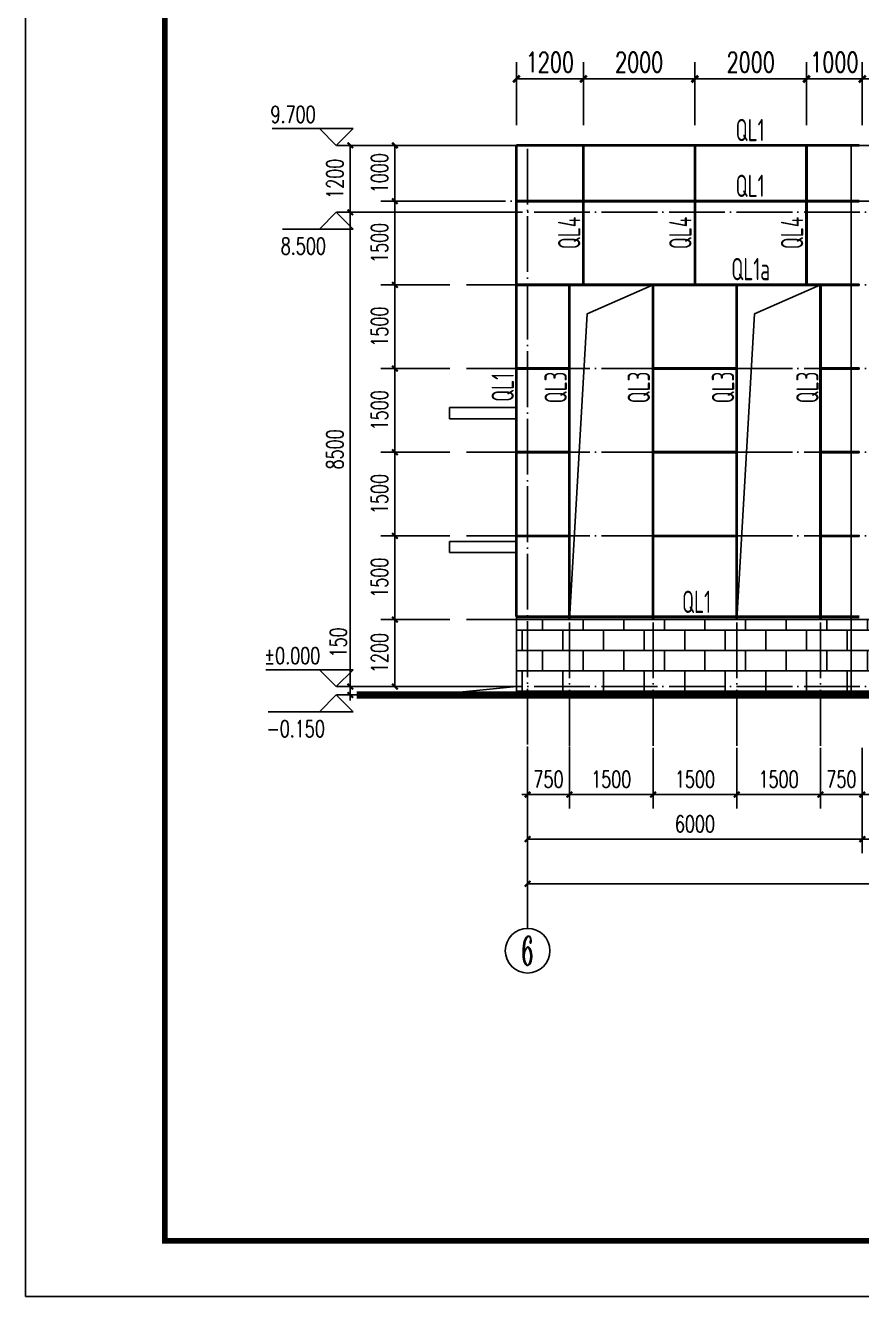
# Model space of a CAD drawing. Extents: x 14207793 to 14719554, y -1675802 to -1228715.
# Drawn here: x 14207793 to 14222781, y -1568890 to -1546108 of the extents above; entities that cross this region are included whole.
import ezdxf
from ezdxf.enums import TextEntityAlignment as Align

# ---------------------------------------------------------------- set-up
doc = ezdxf.new("R2010")
doc.units = 0
doc.header["$LTSCALE"] = 500
doc.header["$MEASUREMENT"] = 0
doc.linetypes.add('DOTE', pattern=[2.42, 2, -0.2, 0.02, -0.2])
doc.layers.get('0').update_dxf_attribs({"linetype": 'CONTINUOUS'})
doc.layers.get('DEFPOINTS').update_dxf_attribs({"color": 140, "linetype": 'CONTINUOUS'})
for name, color, linetype in [('AXIS', 3, 'CONTINUOUS'), ('AXIS_TEXT', 7, 'CONTINUOUS'), ('DOTE', 8, 'DOTE'), ('LAYER1', 150, 'CONTINUOUS'), ('PUB_DIM', 3, 'CONTINUOUS'), ('PUB_TEXT', 6, 'CONTINUOUS'), ('PUB_TITLE', 4, 'CONTINUOUS')]:
    doc.layers.add(name, color=color, linetype=linetype)
doc.styles.add('_TCH_AXIS', font='COMPLEX', dxfattribs={"bigfont": 'GBCBIG'})
doc.styles.add('_TCH_DIM', font='SIMPLEX', dxfattribs={"bigfont": 'GBCBIG'})
doc.styles.add('_TCH_DIM_T3', font='SIMPLEX', dxfattribs={"width": 0.705882, "bigfont": 'GBCBIG'})
doc.styles.add('TSSD_REIN', font='Tssdeng.shx', dxfattribs={"width": 0.65, "bigfont": 'hztxt.shx'})
doc.dimstyles.new('_TCH_ARCH&&100', dxfattribs={"dimtxt": 297.5, "dimasz": 100, "dimexe": 250, "dimexo": 300, "dimgap": 126.25, "dimtad": 1, "dimdec": 0, "dimzin": 0, "dimdsep": 46, "dimtxsty": '_TCH_DIM_T3', "dimblk": 'ARCHTICK', "dimcen": 0.09, "dimclrt": 7, "dimazin": 2, "dimtfac": 1, "dimtdec": 0, "dimtix": 1, "dimtmove": 2, "dimatfit": 3, "dimfxl": 0, "dimtolj": 1, "dimtzin": 0, "dimarcsym": 0})
doc.dimstyles.new('_TCH_ARCH&&120', dxfattribs={"dimtxt": 357, "dimasz": 120, "dimexe": 300, "dimexo": 360, "dimgap": 120, "dimtad": 1, "dimdec": 0, "dimzin": 0, "dimdsep": 46, "dimtxsty": '_TCH_DIM_T3', "dimblk": 'ARCHTICK', "dimcen": 0.09, "dimclrt": 7, "dimazin": 2, "dimtfac": 1, "dimtdec": 0, "dimtix": 1, "dimtmove": 2, "dimatfit": 3, "dimfxl": 0, "dimtolj": 1, "dimtzin": 0, "dimarcsym": 0})
pattern_1 = [(0, (13846580.5, -1445585.1), (0, 363.9312), []), (90, (13846580.5, -1445585.1), (-363.9312, 363.9312), [363.9312, -363.9312])]

# ---------------------------------------------------------------- blocks, each defined once
blk = doc.blocks.new('_ArchTick')
at = {"color": 0, "linetype": 'ByBlock', "const_width": 0.4}
blk.add_lwpolyline([(-0.5, -0.5), (0.5, 0.5)], dxfattribs=at)
blk = doc.blocks.new('*D522')
at = {"layer": 'DEFPOINTS', "color": 0}
for p in [(14214416, -1556758), (14215700, -1556758), (14215700, -1557958)]:
    blk.add_point(p, dxfattribs=at)
at = {"layer": 'PUB_DIM', "color": 0, "lineweight": -2}
for p, q in [((14215400, -1556758), (14214166, -1556758)), ((14214416, -1557958), (14214416, -1556758)), ((14215400, -1557958), (14214166, -1557958))]:
    blk.add_line(p, q, dxfattribs=at)
at = {"layer": 'PUB_DIM', "color": 0, "lineweight": -2, "xscale": 100, "yscale": 100, "zscale": 100}
for p, rotation in [((14214416, -1556758), 90), ((14214416, -1557958), 270)]:
    blk.add_blockref('_ArchTick', p, dxfattribs=dict(at, rotation=rotation))
at = {"layer": 'PUB_DIM', "color": 7, "insert": (14214141, -1557357), "char_height": 297.5, "attachment_point": 5, "rotation": 90, "style": '_TCH_DIM_T3'}
blk.add_mtext('\\A1;1200', dxfattribs=at)
blk = doc.blocks.new('*D523')
at = {"layer": 'DEFPOINTS', "color": 0}
for p in [(14214416, -1550758), (14215700, -1550758), (14215700, -1552258)]:
    blk.add_point(p, dxfattribs=at)
at = {"layer": 'PUB_DIM', "color": 0, "lineweight": -2}
for p, q in [((14215400, -1550758), (14214166, -1550758)), ((14214416, -1552258), (14214416, -1550758)), ((14215400, -1552258), (14214166, -1552258))]:
    blk.add_line(p, q, dxfattribs=at)
at = {"layer": 'PUB_DIM', "color": 0, "lineweight": -2, "xscale": 100, "yscale": 100, "zscale": 100}
for p, rotation in [((14214416, -1550758), 90), ((14214416, -1552258), 270)]:
    blk.add_blockref('_ArchTick', p, dxfattribs=dict(at, rotation=rotation))
at = {"layer": 'PUB_DIM', "color": 7, "insert": (14214141, -1551507), "char_height": 297.5, "attachment_point": 5, "rotation": 90, "style": '_TCH_DIM_T3'}
blk.add_mtext('\\A1;1500', dxfattribs=at)
blk = doc.blocks.new('*D524')
at = {"layer": 'DEFPOINTS', "color": 0}
for p in [(14214416, -1549258), (14215700, -1549258), (14215700, -1550758)]:
    blk.add_point(p, dxfattribs=at)
at = {"layer": 'PUB_DIM', "color": 0, "lineweight": -2}
for p, q in [((14215400, -1549258), (14214166, -1549258)), ((14214416, -1550758), (14214416, -1549258)), ((14215400, -1550758), (14214166, -1550758))]:
    blk.add_line(p, q, dxfattribs=at)
at = {"layer": 'PUB_DIM', "color": 0, "lineweight": -2, "xscale": 100, "yscale": 100, "zscale": 100}
for p, rotation in [((14214416, -1549258), 90), ((14214416, -1550758), 270)]:
    blk.add_blockref('_ArchTick', p, dxfattribs=dict(at, rotation=rotation))
at = {"layer": 'PUB_DIM', "color": 7, "insert": (14214141, -1550007), "char_height": 297.5, "attachment_point": 5, "rotation": 90, "style": '_TCH_DIM_T3'}
blk.add_mtext('\\A1;1500', dxfattribs=at)
blk = doc.blocks.new('*D525')
at = {"layer": 'DEFPOINTS', "color": 0}
for p in [(14213616, -1557958), (14216000, -1557958), (14216000, -1558108)]:
    blk.add_point(p, dxfattribs=at)
at = {"layer": 'PUB_DIM', "color": 0, "lineweight": -2}
for p, q in [((14215700, -1557958), (14213366, -1557958)), ((14213616, -1557958), (14213616, -1557858)), ((14213616, -1558108), (14213616, -1557958)), ((14215700, -1558108), (14213366, -1558108)), ((14213616, -1558108), (14213616, -1558208))]:
    blk.add_line(p, q, dxfattribs=at)
at = {"layer": 'PUB_DIM', "color": 0, "lineweight": -2, "xscale": 100, "yscale": 100, "zscale": 100}
for p, rotation in [((14213616, -1557958), 270), ((14213616, -1558108), 90)]:
    blk.add_blockref('_ArchTick', p, dxfattribs=dict(at, rotation=rotation))
at = {"layer": 'PUB_DIM', "color": 7, "insert": (14213402, -1557167), "char_height": 297.5, "attachment_point": 5, "rotation": 90, "style": '_TCH_DIM_T3'}
blk.add_mtext('\\A1;150', dxfattribs=at)
blk = doc.blocks.new('*D526')
at = {"layer": 'DEFPOINTS', "color": 0}
for p in [(14213616, -1549458), (14216000, -1549458), (14216000, -1557958)]:
    blk.add_point(p, dxfattribs=at)
at = {"layer": 'PUB_DIM', "color": 0, "lineweight": -2}
for p, q in [((14215700, -1549458), (14213366, -1549458)), ((14213616, -1557958), (14213616, -1549458)), ((14215700, -1557958), (14213366, -1557958))]:
    blk.add_line(p, q, dxfattribs=at)
at = {"layer": 'PUB_DIM', "color": 0, "lineweight": -2, "xscale": 100, "yscale": 100, "zscale": 100}
for p, rotation in [((14213616, -1549458), 90), ((14213616, -1557958), 270)]:
    blk.add_blockref('_ArchTick', p, dxfattribs=dict(at, rotation=rotation))
at = {"layer": 'PUB_DIM', "color": 7, "insert": (14213341, -1553707), "char_height": 297.5, "attachment_point": 5, "rotation": 90, "style": '_TCH_DIM_T3'}
blk.add_mtext('\\A1;8500', dxfattribs=at)
blk = doc.blocks.new('*D527')
at = {"layer": 'DEFPOINTS', "color": 0}
for p in [(14213616, -1548258), (14216000, -1548258), (14216000, -1549458)]:
    blk.add_point(p, dxfattribs=at)
at = {"layer": 'PUB_DIM', "color": 0, "lineweight": -2}
for p, q in [((14215700, -1548258), (14213366, -1548258)), ((14213616, -1549458), (14213616, -1548258)), ((14215700, -1549458), (14213366, -1549458))]:
    blk.add_line(p, q, dxfattribs=at)
at = {"layer": 'PUB_DIM', "color": 0, "lineweight": -2, "xscale": 100, "yscale": 100, "zscale": 100}
for p, rotation in [((14213616, -1548258), 90), ((14213616, -1549458), 270)]:
    blk.add_blockref('_ArchTick', p, dxfattribs=dict(at, rotation=rotation))
at = {"layer": 'PUB_DIM', "color": 7, "insert": (14213341, -1548857), "char_height": 297.5, "attachment_point": 5, "rotation": 90, "style": '_TCH_DIM_T3'}
blk.add_mtext('\\A1;1200', dxfattribs=at)
blk = doc.blocks.new('*D516')
at = {"layer": 'DEFPOINTS', "color": 0}
for p in [(14216794, -1558965), (14222794, -1558965), (14222794, -1560692)]:
    blk.add_point(p, dxfattribs=at)
at = {"layer": 'PUB_DIM', "color": 0, "lineweight": -2}
for p, q in [((14216794, -1559265), (14216794, -1560942)), ((14222794, -1559265), (14222794, -1560942)), ((14216794, -1560692), (14222794, -1560692))]:
    blk.add_line(p, q, dxfattribs=at)
at = {"layer": 'PUB_DIM', "color": 0, "lineweight": -2, "xscale": 100, "yscale": 100, "zscale": 100, "rotation": 180}
blk.add_blockref('_ArchTick', (14216794, -1560692), dxfattribs=at)
at = {"layer": 'PUB_DIM', "color": 0, "lineweight": -2, "xscale": 100, "yscale": 100, "zscale": 100}
blk.add_blockref('_ArchTick', (14222794, -1560692), dxfattribs=at)
at = {"layer": 'PUB_DIM', "color": 7, "insert": (14219794, -1560418), "char_height": 297.5, "attachment_point": 5, "style": '_TCH_DIM_T3'}
blk.add_mtext('\\A1;6000', dxfattribs=at)
blk = doc.blocks.new('*D517')
at = {"layer": 'DEFPOINTS', "color": 0}
for p in [(14216794, -1559999), (14246794, -1560052), (14246794, -1561492)]:
    blk.add_point(p, dxfattribs=at)
at = {"layer": 'PUB_DIM', "color": 0, "lineweight": -2}
for p, q in [((14216794, -1560299), (14216794, -1561742)), ((14246794, -1560352), (14246794, -1561742)), ((14216794, -1561492), (14246794, -1561492))]:
    blk.add_line(p, q, dxfattribs=at)
at = {"layer": 'PUB_DIM', "color": 0, "lineweight": -2, "xscale": 100, "yscale": 100, "zscale": 100, "rotation": 180}
blk.add_blockref('_ArchTick', (14216794, -1561492), dxfattribs=at)
at = {"layer": 'PUB_DIM', "color": 0, "lineweight": -2, "xscale": 100, "yscale": 100, "zscale": 100}
blk.add_blockref('_ArchTick', (14246794, -1561492), dxfattribs=at)
at = {"layer": 'PUB_DIM', "color": 7, "insert": (14231794, -1561217), "char_height": 297.5, "attachment_point": 5, "style": '_TCH_DIM_T3'}
blk.add_mtext('\\A1;30000', dxfattribs=at)
blk = doc.blocks.new('*D518')
at = {"layer": 'DEFPOINTS', "color": 0}
for p in [(14222794, -1558965), (14228794, -1558965), (14228794, -1560692)]:
    blk.add_point(p, dxfattribs=at)
at = {"layer": 'PUB_DIM', "color": 0, "lineweight": -2}
for p, q in [((14222794, -1559265), (14222794, -1560942)), ((14228794, -1559265), (14228794, -1560942)), ((14222794, -1560692), (14228794, -1560692))]:
    blk.add_line(p, q, dxfattribs=at)
at = {"layer": 'PUB_DIM', "color": 0, "lineweight": -2, "xscale": 100, "yscale": 100, "zscale": 100, "rotation": 180}
blk.add_blockref('_ArchTick', (14222794, -1560692), dxfattribs=at)
at = {"layer": 'PUB_DIM', "color": 0, "lineweight": -2, "xscale": 100, "yscale": 100, "zscale": 100}
blk.add_blockref('_ArchTick', (14228794, -1560692), dxfattribs=at)
at = {"layer": 'PUB_DIM', "color": 7, "insert": (14225794, -1560418), "char_height": 297.5, "attachment_point": 5, "style": '_TCH_DIM_T3'}
blk.add_mtext('\\A1;6000', dxfattribs=at)
blk = doc.blocks.new('*D511')
at = {"layer": 'DEFPOINTS', "color": 0}
for p in [(14214416, -1548258), (14215700, -1548258), (14215700, -1549258)]:
    blk.add_point(p, dxfattribs=at)
at = {"layer": 'PUB_DIM', "color": 0, "lineweight": -2}
for p, q in [((14215400, -1548258), (14214166, -1548258)), ((14214416, -1549258), (14214416, -1548258)), ((14215400, -1549258), (14214166, -1549258))]:
    blk.add_line(p, q, dxfattribs=at)
at = {"layer": 'PUB_DIM', "color": 0, "lineweight": -2, "xscale": 100, "yscale": 100, "zscale": 100}
for p, rotation in [((14214416, -1548258), 90), ((14214416, -1549258), 270)]:
    blk.add_blockref('_ArchTick', p, dxfattribs=dict(at, rotation=rotation))
at = {"layer": 'PUB_DIM', "color": 7, "insert": (14214141, -1548757), "char_height": 297.5, "attachment_point": 5, "rotation": 90, "style": '_TCH_DIM_T3'}
blk.add_mtext('\\A1;1000', dxfattribs=at)
blk = doc.blocks.new('*D512')
at = {"layer": 'DEFPOINTS', "color": 0}
for p in [(14214416, -1552258), (14215700, -1552258), (14215700, -1553758)]:
    blk.add_point(p, dxfattribs=at)
at = {"layer": 'PUB_DIM', "color": 0, "lineweight": -2}
for p, q in [((14215400, -1552258), (14214166, -1552258)), ((14214416, -1553758), (14214416, -1552258)), ((14215400, -1553758), (14214166, -1553758))]:
    blk.add_line(p, q, dxfattribs=at)
at = {"layer": 'PUB_DIM', "color": 0, "lineweight": -2, "xscale": 100, "yscale": 100, "zscale": 100}
for p, rotation in [((14214416, -1552258), 90), ((14214416, -1553758), 270)]:
    blk.add_blockref('_ArchTick', p, dxfattribs=dict(at, rotation=rotation))
at = {"layer": 'PUB_DIM', "color": 7, "insert": (14214141, -1553007), "char_height": 297.5, "attachment_point": 5, "rotation": 90, "style": '_TCH_DIM_T3'}
blk.add_mtext('\\A1;1500', dxfattribs=at)
blk = doc.blocks.new('*D513')
at = {"layer": 'DEFPOINTS', "color": 0}
for p in [(14214416, -1553758), (14215700, -1553758), (14215700, -1555258)]:
    blk.add_point(p, dxfattribs=at)
at = {"layer": 'PUB_DIM', "color": 0, "lineweight": -2}
for p, q in [((14215400, -1553758), (14214166, -1553758)), ((14214416, -1555258), (14214416, -1553758)), ((14215400, -1555258), (14214166, -1555258))]:
    blk.add_line(p, q, dxfattribs=at)
at = {"layer": 'PUB_DIM', "color": 0, "lineweight": -2, "xscale": 100, "yscale": 100, "zscale": 100}
for p, rotation in [((14214416, -1553758), 90), ((14214416, -1555258), 270)]:
    blk.add_blockref('_ArchTick', p, dxfattribs=dict(at, rotation=rotation))
at = {"layer": 'PUB_DIM', "color": 7, "insert": (14214141, -1554507), "char_height": 297.5, "attachment_point": 5, "rotation": 90, "style": '_TCH_DIM_T3'}
blk.add_mtext('\\A1;1500', dxfattribs=at)
blk = doc.blocks.new('*D514')
at = {"layer": 'DEFPOINTS', "color": 0}
for p in [(14214416, -1555258), (14215700, -1555258), (14215700, -1556758)]:
    blk.add_point(p, dxfattribs=at)
at = {"layer": 'PUB_DIM', "color": 0, "lineweight": -2}
for p, q in [((14215400, -1555258), (14214166, -1555258)), ((14214416, -1556758), (14214416, -1555258)), ((14215400, -1556758), (14214166, -1556758))]:
    blk.add_line(p, q, dxfattribs=at)
at = {"layer": 'PUB_DIM', "color": 0, "lineweight": -2, "xscale": 100, "yscale": 100, "zscale": 100}
for p, rotation in [((14214416, -1555258), 90), ((14214416, -1556758), 270)]:
    blk.add_blockref('_ArchTick', p, dxfattribs=dict(at, rotation=rotation))
at = {"layer": 'PUB_DIM', "color": 7, "insert": (14214141, -1556007), "char_height": 297.5, "attachment_point": 5, "rotation": 90, "style": '_TCH_DIM_T3'}
blk.add_mtext('\\A1;1500', dxfattribs=at)
blk = doc.blocks.new('*D504')
at = {"layer": 'DEFPOINTS', "color": 0}
for p in [(14216794, -1558733), (14217544, -1558733), (14217544, -1559893)]:
    blk.add_point(p, dxfattribs=at)
at = {"layer": 'PUB_DIM', "color": 0, "lineweight": -2}
for p, q in [((14216794, -1559033), (14216794, -1560143)), ((14217544, -1559033), (14217544, -1560143)), ((14216794, -1559893), (14216694, -1559893)), ((14216794, -1559893), (14217544, -1559893)), ((14217544, -1559893), (14217644, -1559893))]:
    blk.add_line(p, q, dxfattribs=at)
at = {"layer": 'PUB_DIM', "color": 0, "lineweight": -2, "xscale": 100, "yscale": 100, "zscale": 100}
blk.add_blockref('_ArchTick', (14216794, -1559893), dxfattribs=at)
at = {"layer": 'PUB_DIM', "color": 0, "lineweight": -2, "xscale": 100, "yscale": 100, "zscale": 100, "rotation": 180}
blk.add_blockref('_ArchTick', (14217544, -1559893), dxfattribs=at)
at = {"layer": 'PUB_DIM', "color": 7, "insert": (14217169, -1559618), "char_height": 297.5, "attachment_point": 5, "style": '_TCH_DIM_T3'}
blk.add_mtext('\\A1;750', dxfattribs=at)
blk = doc.blocks.new('*D505')
at = {"layer": 'DEFPOINTS', "color": 0}
for p in [(14217544, -1558733), (14219044, -1558756), (14219044, -1559893)]:
    blk.add_point(p, dxfattribs=at)
at = {"layer": 'PUB_DIM', "color": 0, "lineweight": -2}
for p, q in [((14217544, -1559033), (14217544, -1560143)), ((14219044, -1559056), (14219044, -1560143)), ((14217544, -1559893), (14219044, -1559893))]:
    blk.add_line(p, q, dxfattribs=at)
at = {"layer": 'PUB_DIM', "color": 0, "lineweight": -2, "xscale": 100, "yscale": 100, "zscale": 100, "rotation": 180}
blk.add_blockref('_ArchTick', (14217544, -1559893), dxfattribs=at)
at = {"layer": 'PUB_DIM', "color": 0, "lineweight": -2, "xscale": 100, "yscale": 100, "zscale": 100}
blk.add_blockref('_ArchTick', (14219044, -1559893), dxfattribs=at)
at = {"layer": 'PUB_DIM', "color": 7, "insert": (14218294, -1559618), "char_height": 297.5, "attachment_point": 5, "style": '_TCH_DIM_T3'}
blk.add_mtext('\\A1;1500', dxfattribs=at)
blk = doc.blocks.new('*D506')
at = {"layer": 'DEFPOINTS', "color": 0}
for p in [(14219044, -1558756), (14220544, -1558756), (14220544, -1559893)]:
    blk.add_point(p, dxfattribs=at)
at = {"layer": 'PUB_DIM', "color": 0, "lineweight": -2}
for p, q in [((14219044, -1559056), (14219044, -1560143)), ((14220544, -1559056), (14220544, -1560143)), ((14219044, -1559893), (14220544, -1559893))]:
    blk.add_line(p, q, dxfattribs=at)
at = {"layer": 'PUB_DIM', "color": 0, "lineweight": -2, "xscale": 100, "yscale": 100, "zscale": 100, "rotation": 180}
blk.add_blockref('_ArchTick', (14219044, -1559893), dxfattribs=at)
at = {"layer": 'PUB_DIM', "color": 0, "lineweight": -2, "xscale": 100, "yscale": 100, "zscale": 100}
blk.add_blockref('_ArchTick', (14220544, -1559893), dxfattribs=at)
at = {"layer": 'PUB_DIM', "color": 7, "insert": (14219794, -1559618), "char_height": 297.5, "attachment_point": 5, "style": '_TCH_DIM_T3'}
blk.add_mtext('\\A1;1500', dxfattribs=at)
blk = doc.blocks.new('*D507')
at = {"layer": 'DEFPOINTS', "color": 0}
for p in [(14220544, -1558756), (14222044, -1558756), (14222044, -1559893)]:
    blk.add_point(p, dxfattribs=at)
at = {"layer": 'PUB_DIM', "color": 0, "lineweight": -2}
for p, q in [((14220544, -1559056), (14220544, -1560143)), ((14222044, -1559056), (14222044, -1560143)), ((14220544, -1559893), (14222044, -1559893))]:
    blk.add_line(p, q, dxfattribs=at)
at = {"layer": 'PUB_DIM', "color": 0, "lineweight": -2, "xscale": 100, "yscale": 100, "zscale": 100, "rotation": 180}
blk.add_blockref('_ArchTick', (14220544, -1559893), dxfattribs=at)
at = {"layer": 'PUB_DIM', "color": 0, "lineweight": -2, "xscale": 100, "yscale": 100, "zscale": 100}
blk.add_blockref('_ArchTick', (14222044, -1559893), dxfattribs=at)
at = {"layer": 'PUB_DIM', "color": 7, "insert": (14221294, -1559618), "char_height": 297.5, "attachment_point": 5, "style": '_TCH_DIM_T3'}
blk.add_mtext('\\A1;1500', dxfattribs=at)
blk = doc.blocks.new('*D508')
at = {"layer": 'DEFPOINTS', "color": 0}
for p in [(14222044, -1558756), (14222794, -1558756), (14222794, -1559893)]:
    blk.add_point(p, dxfattribs=at)
at = {"layer": 'PUB_DIM', "color": 0, "lineweight": -2}
for p, q in [((14222044, -1559056), (14222044, -1560143)), ((14222794, -1559056), (14222794, -1560143)), ((14222044, -1559893), (14221944, -1559893)), ((14222044, -1559893), (14222794, -1559893)), ((14222794, -1559893), (14222894, -1559893))]:
    blk.add_line(p, q, dxfattribs=at)
at = {"layer": 'PUB_DIM', "color": 0, "lineweight": -2, "xscale": 100, "yscale": 100, "zscale": 100}
blk.add_blockref('_ArchTick', (14222044, -1559893), dxfattribs=at)
at = {"layer": 'PUB_DIM', "color": 0, "lineweight": -2, "xscale": 100, "yscale": 100, "zscale": 100, "rotation": 180}
blk.add_blockref('_ArchTick', (14222794, -1559893), dxfattribs=at)
at = {"layer": 'PUB_DIM', "color": 7, "insert": (14222419, -1559618), "char_height": 297.5, "attachment_point": 5, "style": '_TCH_DIM_T3'}
blk.add_mtext('\\A1;750', dxfattribs=at)
blk = doc.blocks.new('*D509')
at = {"layer": 'DEFPOINTS', "color": 0}
for p in [(14222794, -1558756), (14223544, -1558756), (14223544, -1559893)]:
    blk.add_point(p, dxfattribs=at)
at = {"layer": 'PUB_DIM', "color": 0, "lineweight": -2}
for p, q in [((14222794, -1559056), (14222794, -1560143)), ((14223544, -1559056), (14223544, -1560143)), ((14222794, -1559893), (14222694, -1559893)), ((14222794, -1559893), (14223544, -1559893)), ((14223544, -1559893), (14223644, -1559893))]:
    blk.add_line(p, q, dxfattribs=at)
at = {"layer": 'PUB_DIM', "color": 0, "lineweight": -2, "xscale": 100, "yscale": 100, "zscale": 100}
blk.add_blockref('_ArchTick', (14222794, -1559893), dxfattribs=at)
at = {"layer": 'PUB_DIM', "color": 0, "lineweight": -2, "xscale": 100, "yscale": 100, "zscale": 100, "rotation": 180}
blk.add_blockref('_ArchTick', (14223544, -1559893), dxfattribs=at)
at = {"layer": 'PUB_DIM', "color": 7, "insert": (14223169, -1559618), "char_height": 297.5, "attachment_point": 5, "style": '_TCH_DIM_T3'}
blk.add_mtext('\\A1;750', dxfattribs=at)
blk = doc.blocks.new('*D966')
at = {"layer": 'DEFPOINTS', "color": 0}
for p in [(14217794, -1547068), (14216594, -1548258), (14217794, -1548258)]:
    blk.add_point(p, dxfattribs=at)
at = {"layer": 'PUB_DIM', "color": 0, "lineweight": -2}
for p, q in [((14216594, -1547898), (14216594, -1546768)), ((14217794, -1547898), (14217794, -1546768)), ((14216594, -1547068), (14217794, -1547068))]:
    blk.add_line(p, q, dxfattribs=at)
at = {"layer": 'PUB_DIM', "color": 0, "lineweight": -2, "xscale": 120, "yscale": 120, "zscale": 120, "rotation": 180}
blk.add_blockref('_ArchTick', (14216594, -1547068), dxfattribs=at)
at = {"layer": 'PUB_DIM', "color": 0, "lineweight": -2, "xscale": 120, "yscale": 120, "zscale": 120}
blk.add_blockref('_ArchTick', (14217794, -1547068), dxfattribs=at)
at = {"layer": 'PUB_DIM', "color": 7, "insert": (14217194, -1546769), "char_height": 357, "attachment_point": 5, "style": '_TCH_DIM_T3'}
blk.add_mtext('\\A1;1200', dxfattribs=at)
blk = doc.blocks.new('*D967')
at = {"layer": 'DEFPOINTS', "color": 0}
for p in [(14219794, -1547068), (14217794, -1548258), (14219794, -1548258)]:
    blk.add_point(p, dxfattribs=at)
at = {"layer": 'PUB_DIM', "color": 0, "lineweight": -2}
for p, q in [((14217794, -1547898), (14217794, -1546768)), ((14219794, -1547898), (14219794, -1546768)), ((14217794, -1547068), (14219794, -1547068))]:
    blk.add_line(p, q, dxfattribs=at)
at = {"layer": 'PUB_DIM', "color": 0, "lineweight": -2, "xscale": 120, "yscale": 120, "zscale": 120, "rotation": 180}
blk.add_blockref('_ArchTick', (14217794, -1547068), dxfattribs=at)
at = {"layer": 'PUB_DIM', "color": 0, "lineweight": -2, "xscale": 120, "yscale": 120, "zscale": 120}
blk.add_blockref('_ArchTick', (14219794, -1547068), dxfattribs=at)
at = {"layer": 'PUB_DIM', "color": 7, "insert": (14218794, -1546769), "char_height": 357, "attachment_point": 5, "style": '_TCH_DIM_T3'}
blk.add_mtext('\\A1;2000', dxfattribs=at)
blk = doc.blocks.new('*D968')
at = {"layer": 'DEFPOINTS', "color": 0}
for p in [(14221794, -1547068), (14219794, -1548258), (14221794, -1548258)]:
    blk.add_point(p, dxfattribs=at)
at = {"layer": 'PUB_DIM', "color": 0, "lineweight": -2}
for p, q in [((14219794, -1547898), (14219794, -1546768)), ((14221794, -1547898), (14221794, -1546768)), ((14219794, -1547068), (14221794, -1547068))]:
    blk.add_line(p, q, dxfattribs=at)
at = {"layer": 'PUB_DIM', "color": 0, "lineweight": -2, "xscale": 120, "yscale": 120, "zscale": 120, "rotation": 180}
blk.add_blockref('_ArchTick', (14219794, -1547068), dxfattribs=at)
at = {"layer": 'PUB_DIM', "color": 0, "lineweight": -2, "xscale": 120, "yscale": 120, "zscale": 120}
blk.add_blockref('_ArchTick', (14221794, -1547068), dxfattribs=at)
at = {"layer": 'PUB_DIM', "color": 7, "insert": (14220794, -1546769), "char_height": 357, "attachment_point": 5, "style": '_TCH_DIM_T3'}
blk.add_mtext('\\A1;2000', dxfattribs=at)
blk = doc.blocks.new('*D969')
at = {"layer": 'DEFPOINTS', "color": 0}
for p in [(14222794, -1547068), (14221794, -1548258), (14222794, -1548258)]:
    blk.add_point(p, dxfattribs=at)
at = {"layer": 'PUB_DIM', "color": 0, "lineweight": -2}
for p, q in [((14221794, -1547898), (14221794, -1546768)), ((14222794, -1547898), (14222794, -1546768)), ((14221794, -1547068), (14221674, -1547068)), ((14221794, -1547068), (14222794, -1547068)), ((14222794, -1547068), (14222914, -1547068))]:
    blk.add_line(p, q, dxfattribs=at)
at = {"layer": 'PUB_DIM', "color": 0, "lineweight": -2, "xscale": 120, "yscale": 120, "zscale": 120}
blk.add_blockref('_ArchTick', (14221794, -1547068), dxfattribs=at)
at = {"layer": 'PUB_DIM', "color": 0, "lineweight": -2, "xscale": 120, "yscale": 120, "zscale": 120, "rotation": 180}
blk.add_blockref('_ArchTick', (14222794, -1547068), dxfattribs=at)
at = {"layer": 'PUB_DIM', "color": 7, "insert": (14222294, -1546769), "char_height": 357, "attachment_point": 5, "style": '_TCH_DIM_T3'}
blk.add_mtext('\\A1;1000', dxfattribs=at)
blk = doc.blocks.new('*D970')
at = {"layer": 'DEFPOINTS', "color": 0}
for p in [(14223794, -1547068), (14222794, -1548258), (14223794, -1548258)]:
    blk.add_point(p, dxfattribs=at)
at = {"layer": 'PUB_DIM', "color": 0, "lineweight": -2}
for p, q in [((14222794, -1547898), (14222794, -1546768)), ((14223794, -1547898), (14223794, -1546768)), ((14222794, -1547068), (14222674, -1547068)), ((14222794, -1547068), (14223794, -1547068)), ((14223794, -1547068), (14223914, -1547068))]:
    blk.add_line(p, q, dxfattribs=at)
at = {"layer": 'PUB_DIM', "color": 0, "lineweight": -2, "xscale": 120, "yscale": 120, "zscale": 120}
blk.add_blockref('_ArchTick', (14222794, -1547068), dxfattribs=at)
at = {"layer": 'PUB_DIM', "color": 0, "lineweight": -2, "xscale": 120, "yscale": 120, "zscale": 120, "rotation": 180}
blk.add_blockref('_ArchTick', (14223794, -1547068), dxfattribs=at)
at = {"layer": 'PUB_DIM', "color": 7, "insert": (14223294, -1546769), "char_height": 357, "attachment_point": 5, "style": '_TCH_DIM_T3'}
blk.add_mtext('\\A1;1000', dxfattribs=at)

msp = doc.modelspace()

# ---------------------------------------------------------------- hatches: boundary and pattern name
h = msp.add_hatch()
h.set_pattern_fill('AR-B816', color=146, scale=300)
h.set_pattern_definition(pattern_1)
h.paths.add_polyline_path([(14220493.94, -1556807.5), (14220493.94, -1556757.5), (14219093.94, -1556757.5), (14219093.94, -1556807.5), (14217493.94, -1556807.5), (14217493.94, -1556757.5), (14216593.94, -1556757.5), (14216593.94, -1558107.5), (14222593.94, -1558107.5), (14222593.94, -1556757.5), (14222093.94, -1556757.5), (14222093.94, -1556807.5)])
h = msp.add_hatch()
h.set_pattern_fill('AR-B816', color=146, scale=300)
h.set_pattern_definition(pattern_1)
h.paths.add_polyline_path([(14246993.94, -1558107.5), (14246993.94, -1556757.5), (14246093.94, -1556757.5), (14246093.94, -1556807.5), (14244493.94, -1556807.5), (14244493.94, -1556757.5), (14243093.94, -1556757.5), (14243093.94, -1556807.5), (14241493.94, -1556807.5), (14241493.94, -1556757.5), (14240093.94, -1556757.5), (14240093.94, -1556807.5), (14238493.94, -1556807.5), (14238493.94, -1556757.5), (14237093.94, -1556757.5), (14237093.94, -1556807.5), (14235493.94, -1556807.5), (14235493.94, -1556757.5), (14234093.94, -1556757.5), (14234093.94, -1556807.5), (14232493.94, -1556807.5), (14232493.94, -1556757.5), (14231093.94, -1556757.5), (14231093.94, -1556807.5), (14229493.94, -1556807.5), (14229493.94, -1556757.5), (14228093.94, -1556757.5), (14228093.94, -1556807.5), (14226493.94, -1556807.5), (14226493.94, -1556757.5), (14225093.94, -1556757.5), (14225093.94, -1556807.5), (14223493.94, -1556807.5), (14223493.94, -1556757.5), (14216593.94, -1556757.5), (14216593.94, -1558107.5)])

# ---------------------------------------------------------------- linework, layer by layer
for p, q in [((14216593.94, -1548257.5), (14216593.94, -1558107.5)), ((14216593.94, -1548257.5), (14246993.94, -1548257.5)), ((14215393.94, -1552957.5), (14215393.94, -1553157.5)), ((14215393.94, -1552957.5), (14216593.94, -1552957.5)), ((14215393.94, -1553157.5), (14216593.94, -1553157.5)), ((14216593.94, -1555357.5), (14215393.94, -1555357.5)), ((14215393.94, -1555357.5), (14215393.94, -1555557.5)), ((14216593.94, -1555557.5), (14215393.94, -1555557.5)), ((14246993.94, -1556757.5), (14216593.94, -1556757.5)), ((14215093.94, -1558107.5), (14216593.94, -1557957.5))]:
    msp.add_line(p, q)
at = {"color": 3, "const_width": 50}
for points in [[(14222743.94, -1548257.5), (14216593.94, -1548257.5)], [(14216593.94, -1548257.5), (14216593.94, -1556707.5)], [(14217793.94, -1548257.5), (14217793.94, -1550757.5)], [(14219793.94, -1548257.5), (14219793.94, -1550757.5)], [(14221793.94, -1548257.5), (14221793.94, -1550757.5)], [(14222743.94, -1549257.5), (14216593.94, -1549257.5)], [(14222743.94, -1550757.5), (14216593.94, -1550757.5)], [(14217543.94, -1550757.5), (14217543.94, -1556757.5)], [(14219043.94, -1550757.5), (14219043.94, -1556757.5)], [(14220543.94, -1550757.5), (14220543.94, -1556757.5)], [(14222043.94, -1550757.5), (14222043.94, -1556757.5)], [(14217543.94, -1552257.5), (14216593.94, -1552257.5)], [(14220543.94, -1552257.5), (14219043.94, -1552257.5)], [(14222743.94, -1552257.5), (14222043.94, -1552257.5)], [(14217543.94, -1553757.5), (14216593.94, -1553757.5)], [(14220543.94, -1553757.5), (14219043.94, -1553757.5)], [(14222743.94, -1553757.5), (14222043.94, -1553757.5)], [(14217543.94, -1555257.5), (14216593.94, -1555257.5)], [(14220543.94, -1555257.5), (14219043.94, -1555257.5)], [(14222743.94, -1555257.5), (14222043.94, -1555257.5)], [(14222743.94, -1556707.5), (14216593.94, -1556707.5)]]:
    msp.add_lwpolyline(points, dxfattribs=at)
for points in [[(14216593.94, -1558107.5), (14216593.94, -1548257.5), (14246993.94, -1548257.5), (14246993.94, -1558107.5)], [(14222593.94, -1548257.5), (14222593.94, -1558107.5)]]:
    msp.add_lwpolyline(points)
at = {"color": 6}
for points in [[(14217543.94, -1556757.5), (14217863.81, -1551275), (14219043.94, -1550757.5)], [(14220543.94, -1556757.5), (14220863.81, -1551275), (14222043.94, -1550757.5)]]:
    msp.add_lwpolyline(points, dxfattribs=at)
at = {"const_width": 130}
msp.add_lwpolyline([(14213730, -1558107.5), (14248521.35, -1558107.5)], dxfattribs=at)
at = {"layer": 'AXIS'}
msp.add_line((14216793.94, -1559892), (14216793.94, -1562292), dxfattribs=at)
msp.add_circle((14216793.94, -1562692), 400, dxfattribs=at)
at = {"layer": 'DOTE'}
for p, q in [((14215700.44, -1548257.5), (14247353.94, -1548257.5)), ((14216793.94, -1560207.5), (14216793.94, -1548257.5)), ((14217793.94, -1550757.5), (14217793.94, -1548257.5)), ((14219793.94, -1550771.31), (14219793.94, -1548257.5)), ((14221793.94, -1550757.5), (14221793.94, -1548257.5)), ((14215400.44, -1549257.5), (14247353.94, -1549257.5)), ((14215700.44, -1549457.5), (14247353.94, -1549457.5)), ((14215700.44, -1550757.5), (14247353.94, -1550757.5)), ((14217543.94, -1550757.5), (14217543.94, -1559607.5)), ((14219043.94, -1550757.5), (14219043.94, -1559607.5)), ((14220543.94, -1550757.5), (14220543.94, -1559607.5)), ((14222043.94, -1550757.5), (14222043.94, -1559607.5)), ((14215700.44, -1552257.5), (14247353.94, -1552257.5)), ((14215700.44, -1553757.5), (14247353.94, -1553757.5)), ((14215700.44, -1555257.5), (14247353.94, -1555257.5)), ((14215700.44, -1556757.5), (14247353.94, -1556757.5)), ((14215700.44, -1557957.5), (14247353.94, -1557957.5))]:
    msp.add_line(p, q, dxfattribs=at)
at = {"layer": 'PUB_DIM'}
for p, q in [((14213665.62, -1547957.5), (14212215.62, -1547957.5)), ((14213365.62, -1548257.5), (14213065.62, -1547957.5)), ((14213365.62, -1548257.5), (14213665.62, -1547957.5)), ((14213365.62, -1549457.5), (14213065.62, -1549757.5)), ((14213365.62, -1549457.5), (14213665.62, -1549757.5)), ((14213665.62, -1549757.5), (14212399.62, -1549757.5)), ((14213665.62, -1557657.5), (14212100.62, -1557657.5)), ((14213365.62, -1557957.5), (14213065.62, -1557657.5)), ((14213365.62, -1557957.5), (14213665.62, -1557657.5)), ((14213365.62, -1558107.5), (14213065.62, -1558407.5)), ((14213365.62, -1558107.5), (14213665.62, -1558407.5)), ((14213665.62, -1558407.5), (14212146.62, -1558407.5))]:
    msp.add_line(p, q, dxfattribs=at)
at = {"layer": 'PUB_TITLE'}
msp.add_lwpolyline([(14207792.5, -1568890), (14267192.5, -1568890), (14267192.5, -1526890), (14207792.5, -1526890)], close=True, dxfattribs=at)
at = {"layer": 'PUB_TITLE', "const_width": 100}
msp.add_lwpolyline([(14210292.5, -1567890), (14266192.5, -1567890), (14266192.5, -1527890), (14210292.5, -1527890)], close=True, dxfattribs=at)

# ---------------------------------------------------------------- texts
at = {"layer": 'AXIS_TEXT', "style": '_TCH_AXIS', "width": 0.642857}
msp.add_text('6', height=514.72, dxfattribs=at).set_placement((14216683.65, -1562949.36), (14216904.24, -1562949.36), align=Align.FIT)
at = {"layer": 'LAYER1', "color": 3, "style": 'TSSD_REIN', "width": 0.65}
for s, p in [('QL1', (14220522.96, -1548183.33)), ('QL1', (14220522.96, -1549183.33)), ('QL1a', (14220445.46, -1550675.83)), ('QL1', (14219562.96, -1556638.33))]:
    msp.add_text(s, height=400, dxfattribs=at).set_placement(p)
for s, p in [('QL4', (14217740.29, -1550120)), ('QL4', (14219732.79, -1550120)), ('QL4', (14221735.29, -1550120)), ('QL1', (14216547.96, -1552855.33)), ('QL3', (14217497.96, -1552882.83)), ('QL3', (14218987.96, -1552882.83)), ('QL3', (14220497.96, -1552882.83)), ('QL3', (14222010.46, -1552882.83))]:
    msp.add_text(s, height=400, rotation=90, dxfattribs=at).set_placement(p)
at = {"layer": 'PUB_TEXT', "style": '_TCH_DIM', "width": 0.705882}
for s, p in [('9.700', (14212185.62, -1547852.5)), ('8.500', (14212369.62, -1550212.5)), ('%%P0.000', (14212070.62, -1557552.5)), ('-0.150', (14212116.62, -1558862.5))]:
    msp.add_text(s, height=297.5, dxfattribs=at).set_placement(p)

# ---------------------------------------------------------------- dimensions: what is measured, and where the dimension line sits
at = {"layer": 'PUB_DIM'}
for base, p1, p2, dimstyle, picture, middle in [((14217793.94, -1547067.5), (14216593.94, -1548257.5), (14217793.94, -1548257.5), '_TCH_ARCH&&120', '*D966', (14217193.94, -1546769)), ((14219793.94, -1547067.5), (14217793.94, -1548257.5), (14219793.94, -1548257.5), '_TCH_ARCH&&120', '*D967', (14218793.94, -1546769)), ((14221793.94, -1547067.5), (14219793.94, -1548257.5), (14221793.94, -1548257.5), '_TCH_ARCH&&120', '*D968', (14220793.94, -1546769)), ((14222793.94, -1547067.5), (14221793.94, -1548257.5), (14222793.94, -1548257.5), '_TCH_ARCH&&120', '*D969', (14222293.94, -1546769)), ((14223793.94, -1547067.5), (14222793.94, -1548257.5), (14223793.94, -1548257.5), '_TCH_ARCH&&120', '*D970', (14223293.94, -1546769)), ((14217543.94, -1559893), (14216793.94, -1558733), (14217543.94, -1558733), '_TCH_ARCH&&100', '*D504', (14217168.94, -1559618)), ((14219043.94, -1559893), (14217543.94, -1558733), (14219043.94, -1558755.5), '_TCH_ARCH&&100', '*D505', (14218293.94, -1559618)), ((14220543.94, -1559893), (14219043.94, -1558755.5), (14220543.94, -1558755.5), '_TCH_ARCH&&100', '*D506', (14219793.94, -1559618)), ((14222043.94, -1559893), (14220543.94, -1558755.5), (14222043.94, -1558755.5), '_TCH_ARCH&&100', '*D507', (14221293.94, -1559618)), ((14222793.94, -1559893), (14222043.94, -1558755.5), (14222793.94, -1558755.5), '_TCH_ARCH&&100', '*D508', (14222418.94, -1559618)), ((14223543.94, -1559893), (14222793.94, -1558755.5), (14223543.94, -1558755.5), '_TCH_ARCH&&100', '*D509', (14223168.94, -1559618)), ((14222793.94, -1560692.5), (14216793.94, -1558965), (14222793.94, -1558965), '_TCH_ARCH&&100', '*D516', (14219793.94, -1560417.5)), ((14228793.94, -1560692.5), (14222793.94, -1558965), (14228793.94, -1558965), '_TCH_ARCH&&100', '*D518', (14225793.94, -1560417.5)), ((14246793.94, -1561492), (14216793.94, -1559998.75), (14246793.94, -1560052), '_TCH_ARCH&&100', '*D517', (14231793.94, -1561217))]:
    dim = msp.add_linear_dim(base=base, p1=p1, p2=p2, dimstyle=dimstyle, dxfattribs=at)
    dim.commit()
    dim.dimension.update_dxf_attribs({"geometry": picture, "text_midpoint": middle})
for p1, p2, distance, picture, middle in [((14216000.44, -1549457.5), (14216000.44, -1548257.5), 2384.82, '*D527', (14213340.62, -1548857.5)), ((14215700.44, -1550757.5), (14215700.44, -1549257.5), 1284.82, '*D524', (14214140.62, -1550007.5)), ((14216000.44, -1557957.5), (14216000.44, -1549457.5), 2384.82, '*D526', (14213340.62, -1553707.5)), ((14215700.44, -1552257.5), (14215700.44, -1550757.5), 1284.82, '*D523', (14214140.62, -1551507.5)), ((14215700.44, -1553757.5), (14215700.44, -1552257.5), 1284.82, '*D512', (14214140.62, -1553007.5)), ((14215700.44, -1555257.5), (14215700.44, -1553757.5), 1284.82, '*D513', (14214140.62, -1554507.5)), ((14215700.44, -1556757.5), (14215700.44, -1555257.5), 1284.82, '*D514', (14214140.62, -1556007.5)), ((14215700.44, -1557957.5), (14215700.44, -1556757.5), 1284.82, '*D522', (14214140.62, -1557357.5))]:
    dim = msp.add_aligned_dim(p1=p1, p2=p2, distance=distance, dimstyle='_TCH_ARCH&&100', dxfattribs=at)
    dim.commit()
    dim.dimension.update_dxf_attribs({"geometry": picture, "text_midpoint": middle})
dim = msp.add_linear_dim(base=(14214415.62, -1548257.5), p1=(14215700.44, -1549257.5), p2=(14215700.44, -1548257.5), angle=90, dimstyle='_TCH_ARCH&&100', dxfattribs=at)
dim.commit()
dim.dimension.update_dxf_attribs({"geometry": '*D511', "text_midpoint": (14214140.62, -1548757.5)})
dim = msp.add_linear_dim(base=(14213615.62, -1557957.5), p1=(14216000.44, -1558107.5), p2=(14216000.44, -1557957.5), angle=90, dimstyle='_TCH_ARCH&&100', dxfattribs=at)
dim.commit()
dim.dimension.update_dxf_attribs({"geometry": '*D525', "text_midpoint": (14213401.62, -1557167.4), "dimtype": 161})

doc.saveas('drawing.dxf')
